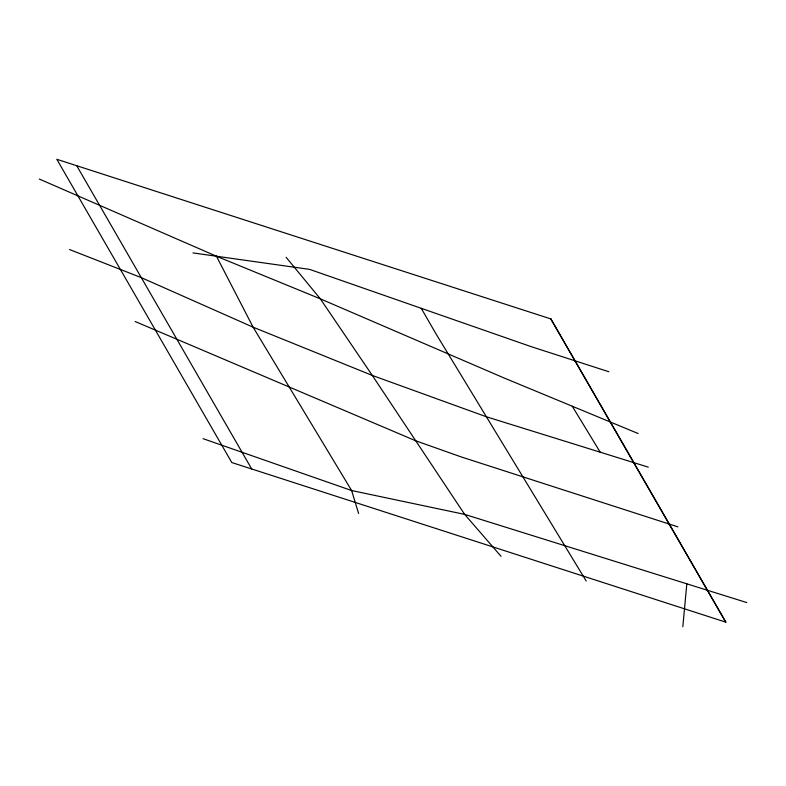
<?xml version="1.0" encoding="UTF-8"?>
<svg xmlns="http://www.w3.org/2000/svg" width="786" height="786" viewBox="0 0 786 786"><rect width="100%" height="100%" fill="white"/><g stroke="black" fill="none" stroke-linecap="round" stroke-linejoin="round"><path stroke-width="1.18" d="M682.828 626.717L686.826 583.831M192.983 252.915L309.655 269.392L531.031 346.597L608.865 371.749M648.293 467.149L486.446 416.796L372.299 375.433L253.121 327.192L141.303 277.635L69.551 249.545M746.7 602.538L464.664 514.388L351.617 490.533L203.073 438.667M677.856 526.846L461.47 457.01L415.755 440.808L135.123 321.503M39.3 179.041L216.435 256.226L320.324 298.837L503.757 377.85L638.183 433.538M501.046 556.341L464.664 514.388L372.299 375.433L320.324 298.837L286.124 257.297M572.247 406.215L600.209 452.186M586.209 581.031L435.67 333.313L421.247 308.309M550.721 318.88L725.704 622.139M76.733 165.718L251.707 468.977M216.435 256.226L253.121 327.192L351.617 490.533L358.613 513.474M550.947 318.949L56.818 159.283L231.791 462.541L725.93 622.207L550.947 318.949"/></g></svg>
